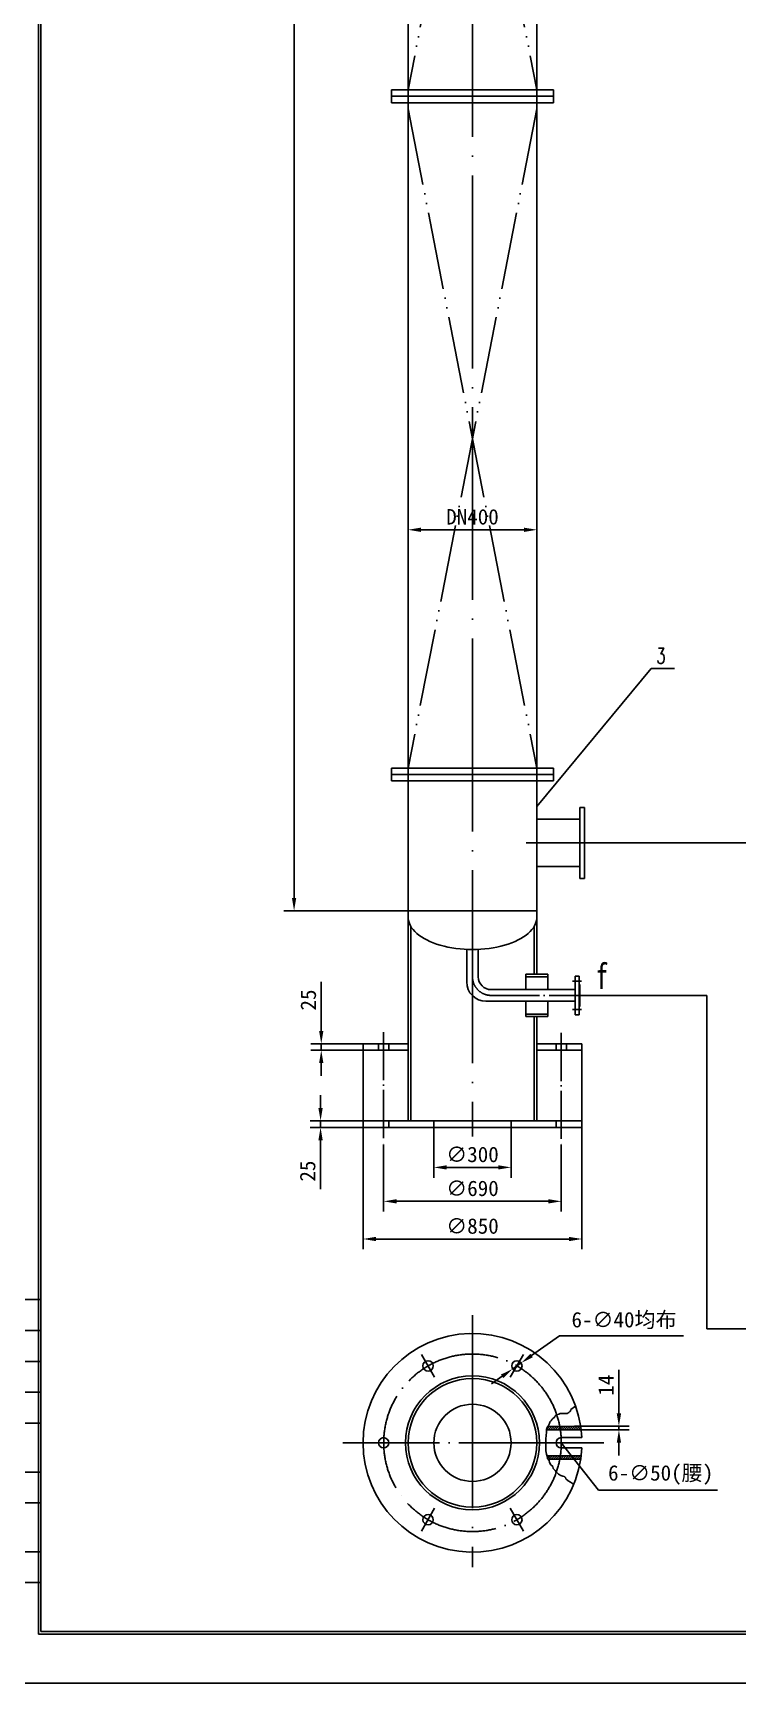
# Model space of a CAD drawing. Extents: x 12493 to 29640, y 0 to 16820.
# Drawn here: x 18230 to 20968, y 0 to 6413 of the extents above; entities that cross this region are included whole.
import ezdxf

# ---------------------------------------------------------------- set-up
doc = ezdxf.new("R2010")
doc.units = 0
doc.header["$LTSCALE"] = 600
for name, pattern in [('CENTER1', [0.75, 0.625, -0.0625, 0, -0.0625]), ('CENTER2', [0.375, 0.3125, -0.03125, 0, -0.03125]), ('CENTER3', [0.375, 0.3125, -0.03125, 0, -0.03125]), ('CENTERX2', [1.5, 1.25, -0.125, 0, -0.125]), ('DIVIDE1', [0.6875, 0.5, -0.0625, 0, -0.0625, 0, -0.0625])]:
    doc.linetypes.add(name, pattern=pattern)
doc.layers.get('0').update_dxf_attribs({"color": 2, "linetype": 'CONTINUOUS'})
doc.layers.get('DEFPOINTS').update_dxf_attribs({"linetype": 'CONTINUOUS'})
for name, color, linetype in [('_TITLE', 4, 'CONTINUOUS'), ('A', 2, 'CONTINUOUS'), ('B', 7, 'CONTINUOUS'), ('C', 1, 'CENTERX2'), ('C1', 1, 'CENTER1'), ('C2', 1, 'CENTER2'), ('C3', 1, 'CENTER3'), ('D1', 4, 'DIVIDE1')]:
    doc.layers.add(name, color=color, linetype=linetype)
doc.styles.add('HZ', font='ROMANS.SHX', dxfattribs={"width": 0.7, "bigfont": 'hztxt.shx'})
doc.styles.add('STYLE1', font='SimSun.ttf', dxfattribs={"width": 0.7, "height": 5})
doc.dimstyles.new('STANDARD_WS$0', dxfattribs={"dimtxt": 2.5, "dimasz": 2.5, "dimexe": 1.25, "dimexo": 0.625, "dimtad": 1, "dimdec": 4, "dimdsep": 46, "dimtxsty": 'Standard', "dimcen": 2.5, "dimadec": 0, "dimazin": 0, "dimtfac": 1, "dimtdec": 4, "dimtmove": 0, "dimatfit": 0, "dimfxl": 0, "dimtolj": 1, "dimtzin": 0, "dimarcsym": 0})
doc.dimstyles.new('STANDARD_WS$3', dxfattribs={"dimtxt": 2.5, "dimasz": 2.5, "dimexe": 1.25, "dimexo": 0.625, "dimtad": 1, "dimtoh": 1, "dimdec": 4, "dimdsep": 46, "dimtxsty": 'Standard', "dimcen": 2.5, "dimadec": 0, "dimazin": 0, "dimtfac": 1, "dimtdec": 4, "dimtmove": 0, "dimatfit": 0, "dimfxl": 0, "dimtolj": 1, "dimtzin": 0, "dimarcsym": 0})

# ---------------------------------------------------------------- blocks, each defined once
blk = doc.blocks.new('*D43')
at = {"color": 0, "linetype": 'ByBlock'}
for p, q in [((19686.6, 14557.2), (19203.7, 14557.2)), ((19243.7, 14507.2), (19243.7, 3051.1)), ((19686.6, 3001.1), (19203.7, 3001.1))]:
    blk.add_line(p, q, dxfattribs=at)
for points in [[(19235.3, 14507.2), (19252, 14507.2), (19243.7, 14557.2)], [(19235.3, 3051.1), (19252, 3051.1), (19243.7, 3001.1)]]:
    blk.add_solid(points, dxfattribs=at)
at = {"layer": 'DEFPOINTS', "color": 0, "linetype": 'ByBlock'}
for p in [(19686.6, 14557.2), (19243.7, 3001.1), (19686.6, 3001.1)]:
    blk.add_point(p, dxfattribs=at)
at = {"color": 0, "linetype": 'ByBlock', "insert": (19193.7, 8779.1), "char_height": 60, "attachment_point": 5, "rotation": 90}
blk.add_mtext('\\A1;7000', dxfattribs=at)
blk = doc.blocks.new('*D44')
at = {"color": 0, "linetype": 'ByBlock'}
for p, q in [((20186.6, 4482.3), (20186.6, 4522.3)), ((19686.6, 4482.3), (19686.6, 4442.3)), ((19736.6, 4482.3), (20136.6, 4482.3))]:
    blk.add_line(p, q, dxfattribs=at)
for points in [[(19736.6, 4490.6), (19736.6, 4473.9), (19686.6, 4482.3)], [(20136.6, 4490.6), (20136.6, 4473.9), (20186.6, 4482.3)]]:
    blk.add_solid(points, dxfattribs=at)
at = {"layer": 'DEFPOINTS', "color": 0, "linetype": 'ByBlock'}
for p in [(19686.6, 4482.3), (20186.6, 4482.3), (20186.6, 4482.3)]:
    blk.add_point(p, dxfattribs=at)
at = {"color": 0, "linetype": 'ByBlock', "insert": (19936.6, 4532.3), "char_height": 60, "attachment_point": 5}
blk.add_mtext('\\A1;DN400', dxfattribs=at)
blk = doc.blocks.new('*D31')
at = {"color": 0, "linetype": 'ByBlock'}
for p, q in [((2026.2, 2159.7), (2026.2, 1964)), ((2326.2, 2159.7), (2326.2, 1964)), ((2076.2, 2004), (2276.2, 2004))]:
    blk.add_line(p, q, dxfattribs=at)
for points in [[(2076.2, 2012.3), (2076.2, 1995.7), (2026.2, 2004)], [(2276.2, 2012.3), (2276.2, 1995.7), (2326.2, 2004)]]:
    blk.add_solid(points, dxfattribs=at)
at = {"layer": 'DEFPOINTS', "color": 0, "linetype": 'ByBlock'}
for p in [(2026.2, 2159.7), (2326.2, 2159.7), (2326.2, 2004)]:
    blk.add_point(p, dxfattribs=at)
at = {"color": 0, "linetype": 'ByBlock', "insert": (2176.2, 2054), "char_height": 60, "attachment_point": 5}
blk.add_mtext('\\A1;∅300', dxfattribs=at)
blk = doc.blocks.new('*D30')
at = {"color": 0, "linetype": 'ByBlock'}
for p, q in [((1831.2, 2092.4), (1831.2, 1832.2)), ((2521.2, 2092.4), (2521.2, 1832.2)), ((1881.2, 1872.2), (2471.2, 1872.2))]:
    blk.add_line(p, q, dxfattribs=at)
for points in [[(1881.2, 1880.5), (1881.2, 1863.8), (1831.2, 1872.2)], [(2471.2, 1880.5), (2471.2, 1863.8), (2521.2, 1872.2)]]:
    blk.add_solid(points, dxfattribs=at)
at = {"layer": 'DEFPOINTS', "color": 0, "linetype": 'ByBlock'}
for p in [(1831.2, 2092.4), (2521.2, 2092.4), (2521.2, 1872.2)]:
    blk.add_point(p, dxfattribs=at)
at = {"color": 0, "linetype": 'ByBlock', "insert": (2176.2, 1922.2), "char_height": 60, "attachment_point": 5}
blk.add_mtext('\\A1;∅690', dxfattribs=at)
blk = doc.blocks.new('*D29')
at = {"color": 0, "linetype": 'ByBlock'}
for p, q in [((1751.2, 2159.7), (1751.2, 1685.7)), ((2601.2, 2159.7), (2601.2, 1685.7)), ((1801.2, 1725.7), (2551.2, 1725.7))]:
    blk.add_line(p, q, dxfattribs=at)
for points in [[(1801.2, 1734), (1801.2, 1717.4), (1751.2, 1725.7)], [(2551.2, 1734), (2551.2, 1717.4), (2601.2, 1725.7)]]:
    blk.add_solid(points, dxfattribs=at)
at = {"layer": 'DEFPOINTS', "color": 0, "linetype": 'ByBlock'}
for p in [(1751.2, 2159.7), (2601.2, 2159.7), (2601.2, 1725.7)]:
    blk.add_point(p, dxfattribs=at)
at = {"color": 0, "linetype": 'ByBlock', "insert": (2176.2, 1775.7), "char_height": 60, "attachment_point": 5}
blk.add_mtext('\\A1;∅850', dxfattribs=at)
blk = doc.blocks.new('LABEL')
for p, q in [((-22, 64.5), (0, 64.5)), ((-22, 52.5), (0, 52.5)), ((-22, 40.5), (0, 40.5)), ((-22, 25), (0, 25)), ((-11, 15.5), (-11, 0)), ((-22, 9.5), (0, 9.5))]:
    blk.add_line(p, q)
at = {"color": 5}
for p, q in [((-22, 58.5), (0, 58.5)), ((-22, 46.5), (0, 46.5)), ((-22, 31), (0, 31)), ((-22, 15.5), (0, 15.5))]:
    blk.add_line(p, q, dxfattribs=at)
at = {"color": 1, "style": 'HZ', "width": 0.7}
for s, p in [('描    图', (-17.33, 65.85)), ('描    校', (-17.33, 54.06)), ('旧 底 图 总 号', (-20.67, 42.07)), ('底 图 总 号', (-18.45, 26.53)), ('日 期', (-19.89, 11.12)), ('签 字', (-8.57, 11.11))]:
    blk.add_text(s, height=3, dxfattribs=at).set_placement(p)
blk = doc.blocks.new('*D48')
at = {"color": 0, "linetype": 'ByBlock'}
for p, q in [((1588.8, 2534.7), (1588.8, 2724.7)), ((1751.2, 2484.7), (1548.8, 2484.7)), ((1751.2, 2459.7), (1548.8, 2459.7)), ((1588.8, 2459.7), (1588.8, 2484.7)), ((1588.8, 2409.7), (1588.8, 2359.7))]:
    blk.add_line(p, q, dxfattribs=at)
for points in [[(1580.4, 2534.7), (1597.1, 2534.7), (1588.8, 2484.7)], [(1580.4, 2409.7), (1597.1, 2409.7), (1588.8, 2459.7)]]:
    blk.add_solid(points, dxfattribs=at)
at = {"layer": 'DEFPOINTS', "color": 0, "linetype": 'ByBlock'}
for p in [(1588.8, 2484.7), (1751.2, 2484.7), (1751.2, 2459.7)]:
    blk.add_point(p, dxfattribs=at)
at = {"color": 0, "linetype": 'ByBlock', "insert": (1538.8, 2654.7), "char_height": 60, "attachment_point": 5, "rotation": 90}
blk.add_mtext('\\A1;25', dxfattribs=at)
blk = doc.blocks.new('*D47')
at = {"color": 0, "linetype": 'ByBlock'}
for p, q in [((1586.2, 2234.7), (1586.2, 2284.7)), ((1751.2, 2184.7), (1546.2, 2184.7)), ((1586.2, 2184.7), (1586.2, 2159.7)), ((1751.2, 2159.7), (1546.2, 2159.7)), ((1586.2, 2109.7), (1586.2, 1919.7))]:
    blk.add_line(p, q, dxfattribs=at)
for points in [[(1577.8, 2234.7), (1594.5, 2234.7), (1586.2, 2184.7)], [(1577.8, 2109.7), (1594.5, 2109.7), (1586.2, 2159.7)]]:
    blk.add_solid(points, dxfattribs=at)
at = {"layer": 'DEFPOINTS', "color": 0, "linetype": 'ByBlock'}
for p in [(1751.2, 2184.7), (1586.2, 2159.7), (1751.2, 2159.7)]:
    blk.add_point(p, dxfattribs=at)
at = {"color": 0, "linetype": 'ByBlock', "insert": (1536.2, 1989.7), "char_height": 60, "attachment_point": 5, "rotation": 90}
blk.add_mtext('\\A1;25', dxfattribs=at)
blk = doc.blocks.new('*D41')
at = {"color": 0, "linetype": 'ByBlock'}
for p, q in [((2745, 1047.6), (2745, 1217.6)), ((2572.6, 997.6), (2785, 997.6)), ((2572.6, 983.6), (2785, 983.6)), ((2745, 983.6), (2745, 997.6)), ((2745, 933.6), (2745, 883.6))]:
    blk.add_line(p, q, dxfattribs=at)
for points in [[(2736.7, 1047.6), (2753.4, 1047.6), (2745, 997.6)], [(2736.7, 933.6), (2753.4, 933.6), (2745, 983.6)]]:
    blk.add_solid(points, dxfattribs=at)
at = {"layer": 'DEFPOINTS', "color": 0, "linetype": 'ByBlock'}
for p in [(2572.6, 997.6), (2572.6, 983.6), (2745, 997.6)]:
    blk.add_point(p, dxfattribs=at)
at = {"color": 0, "linetype": 'ByBlock', "insert": (2695, 1157.6), "char_height": 60, "attachment_point": 5, "rotation": 90}
blk.add_mtext('\\A1;14', dxfattribs=at)
blk = doc.blocks.new('*D40')
at = {"color": 0, "linetype": 'ByBlock'}
for p, q in [((2406, 1272.6), (2514.7, 1349.3)), ((2514.7, 1349.3), (2995.4, 1349.3)), ((2332.4, 1220.8), (2365.1, 1243.9)), ((2291.5, 1192), (2250.6, 1163.2))]:
    blk.add_line(p, q, dxfattribs=at)
for points in [[(2286.7, 1198.8), (2296.3, 1185.2), (2332.4, 1220.8)], [(2401.2, 1279.5), (2410.7, 1265.8), (2365.1, 1243.9)]]:
    blk.add_solid(points, dxfattribs=at)
at = {"layer": 'DEFPOINTS', "color": 0, "linetype": 'ByBlock'}
for p in [(2332.4, 1220.8), (2365.1, 1243.9)]:
    blk.add_point(p, dxfattribs=at)
at = {"color": 0, "linetype": 'ByBlock', "insert": (2765.1, 1408.8), "char_height": 60, "attachment_point": 5}
blk.add_mtext('\\A1;6-∅40\\f宋体|b0|i0|c134|p2;均布', dxfattribs=at)

msp = doc.modelspace()

# ---------------------------------------------------------------- hatches: boundary and pattern name
at = {"layer": 'B'}
h = msp.add_hatch(dxfattribs=at)
h.set_pattern_fill('ANSI31', color=256, scale=2, style=0)
h.set_pattern_definition([(45, (17760.347, 49.1764), (-4.490128, 4.490128), [])])
h.paths.add_polyline_path([(20358.61694, 983.56029, 0.0083109699), (20356.72191, 997.56029), (20275.58016, 997.56029, -0.01028744), (20277.92595, 983.56029)])
h.paths.add_polyline_path([(20277.92595, 983.56029, 0.01028744), (20275.58016, 997.56029), (20228.9916, 997.56029), (20228.39477, 996.36769), (20227.47516, 995.44891), (20226.55555, 993.61139), (20225.63594, 991.77391), (20224.71632, 986.26135), (20224.26576, 983.56029)])
h.paths.add_polyline_path([(20226.04581, 883.56029), (20226.55555, 881.52326), (20228.39477, 872.3357), (20230.47822, 869.56029), (20275.58016, 869.56029, 0.01028744), (20277.92595, 883.56029)])
h.paths.add_polyline_path([(20332.11108, 869.56029), (20321.05486, 883.56029), (20277.92595, 883.56029, -0.01028744), (20275.58016, 869.56029)])
h.paths.add_polyline_path([(20356.72191, 869.56029, 0.0083109699), (20358.61694, 883.56029), (20321.05486, 883.56029), (20332.11108, 869.56029)])

# ---------------------------------------------------------------- linework, layer by layer
at = {"color": 0, "linetype": 'ByBlock'}
for p, q in [((20281.56836, 933.56029), (20426.6981, 749.78893)), ((20426.6981, 749.78893), (20888.36477, 749.78893))]:
    msp.add_line(p, q, dxfattribs=at)
at = {"layer": '_TITLE', "color": 4}
msp.add_lwpolyline([(17760.34711, 0), (29640.34711, 0), (29640.34711, 16820), (17760.34711, 16820)], close=True, dxfattribs=at)
at = {"layer": '_TITLE', "color": 5}
for points in [[(18250.34711, 190), (29450.34711, 190), (29450.34711, 16630), (18250.34711, 16630)], [(18260.34711, 200), (29440.34711, 200), (29440.34711, 16620), (18260.34711, 16620)]]:
    msp.add_lwpolyline(points, close=True, dxfattribs=at)
at = {"layer": 'A'}
for p, q in [((19686.56836, 8755.1271), (19686.56836, 6192.29996)), ((20186.56836, 8755.1271), (20186.56836, 6192.29996)), ((19686.56836, 7730.30777), (19686.56836, 5514.70307)), ((20186.56836, 7730.30777), (20186.56836, 5514.70307)), ((19686.56836, 6306.57582), (19686.56836, 5398.86607)), ((20186.56836, 6306.57582), (20186.56836, 5398.86607)), ((19621.56836, 6192.29996), (20251.56836, 6192.29996)), ((19621.56836, 6192.29996), (20251.56836, 6192.29996)), ((19621.56836, 6192.29996), (20251.56836, 6192.29996)), ((19621.56836, 6192.29996), (20251.56836, 6192.29996)), ((19621.56836, 6192.29996), (19621.56836, 6142.29996)), ((19621.56836, 6192.29996), (19621.56836, 6142.29996)), ((19621.56836, 6192.29996), (19621.56836, 6142.29996)), ((19621.56836, 6192.29996), (19621.56836, 6142.29996)), ((19621.56836, 6167.29996), (20251.56836, 6167.29996)), ((19621.56836, 6167.29996), (20251.56836, 6167.29996)), ((19621.56836, 6167.29996), (20251.56836, 6167.29996)), ((19621.56836, 6167.29996), (20251.56836, 6167.29996)), ((20251.56836, 6192.29996), (20251.56836, 6142.29996)), ((20251.56836, 6192.29996), (20251.56836, 6142.29996)), ((20251.56836, 6192.29996), (20251.56836, 6142.29996)), ((20251.56836, 6192.29996), (20251.56836, 6142.29996)), ((19621.56836, 6142.29996), (20251.56836, 6142.29996)), ((19621.56836, 6142.29996), (20251.56836, 6142.29996)), ((19621.56836, 6142.29996), (20251.56836, 6142.29996)), ((19621.56836, 6142.29996), (20251.56836, 6142.29996)), ((19686.56836, 6142.29996), (19686.56836, 5482.63928)), ((19686.56836, 6142.29996), (19686.56836, 3975.13412)), ((19686.56836, 6118.67704), (19686.56836, 3555.8499)), ((20186.56836, 6142.29996), (20186.56836, 5482.63928)), ((20186.56836, 6142.29996), (20186.56836, 3975.13412)), ((20186.56836, 6118.67704), (20186.56836, 3555.8499)), ((19686.56836, 5464.70307), (19686.56836, 2754.99413)), ((20186.56836, 5464.70307), (20186.56836, 2754.99413)), ((19686.56836, 5093.85772), (19686.56836, 3073.85064)), ((20186.56836, 5093.85772), (20186.56836, 3073.85064)), ((19621.56836, 3555.8499), (20251.56836, 3555.8499)), ((19621.56836, 3555.8499), (19621.56836, 3505.8499)), ((19621.56836, 3530.8499), (20251.56836, 3530.8499)), ((20251.56836, 3555.8499), (20251.56836, 3505.8499)), ((19621.56836, 3505.8499), (20251.56836, 3505.8499)), ((20371.11788, 3402.45987), (20353.61788, 3402.45987)), ((20353.61788, 3264.99175), (20353.61788, 3402.45987)), ((20371.11788, 3264.99175), (20371.11788, 3402.45987)), ((20353.61788, 3356.95987), (20186.55003, 3356.95987)), ((20353.61788, 3264.99175), (20353.61788, 3127.52364)), ((20371.11788, 3264.99175), (20371.11788, 3127.52364)), ((20353.61788, 3173.02364), (20186.55003, 3173.02364)), ((20371.11788, 3127.52364), (20353.61788, 3127.52364)), ((19686.56836, 3001.05458), (20186.56836, 3001.05458)), ((19696.56836, 2941.05458), (19696.56836, 2754.99413)), ((20176.56836, 2941.05458), (20176.56836, 2754.99413)), ((19914.06836, 2847.9514), (19914.06836, 2724.99413)), ((19959.06836, 2847.9514), (19959.06836, 2744.99413)), ((19686.56836, 2772.69989), (19686.56836, 2184.6708)), ((19696.56836, 2772.69989), (19696.56836, 2184.6708)), ((20009.06836, 2694.99413), (20335.57487, 2694.99413)), ((20143.7408, 2754.99413), (20229.39593, 2754.99413)), ((20143.7408, 2754.99413), (20143.7408, 2694.99413)), ((20143.7408, 2744.99413), (20229.39593, 2744.99413)), ((20229.39593, 2754.99413), (20229.39593, 2694.99413)), ((20350.57487, 2747.49413), (20335.57487, 2747.49413)), ((20335.57487, 2747.49413), (20335.57487, 2597.49413)), ((20350.57487, 2597.49413), (20350.57487, 2747.49413)), ((20353.57487, 2714.99413), (20350.57487, 2714.99413)), ((20353.57487, 2629.99413), (20353.57487, 2714.99413)), ((19989.06836, 2649.99413), (20335.57487, 2649.99413)), ((20143.7408, 2649.99413), (20143.7408, 2589.99413)), ((20229.39593, 2649.99413), (20229.39593, 2589.99413)), ((20350.57487, 2629.99413), (20353.57487, 2629.99413)), ((20143.7408, 2599.99413), (20229.39593, 2599.99413)), ((20143.7408, 2589.99413), (20229.39593, 2589.99413)), ((20176.56836, 2589.99413), (20176.56836, 2184.6708)), ((20186.56836, 2589.99413), (20186.56836, 2184.6708)), ((20335.57487, 2597.49413), (20350.57487, 2597.49413)), ((19511.56836, 2484.6708), (19686.56836, 2484.6708)), ((19511.56836, 2159.6708), (19511.56836, 2484.6708)), ((19511.56836, 2459.6708), (19686.56836, 2459.6708)), ((19571.56836, 2484.6708), (19571.56836, 2459.6708)), ((19611.56836, 2484.6708), (19611.56836, 2459.6708)), ((20186.56836, 2484.6708), (20361.56836, 2484.6708)), ((20186.56836, 2459.6708), (20361.56836, 2459.6708)), ((20261.56836, 2484.6708), (20261.56836, 2459.6708)), ((20301.56836, 2484.6708), (20301.56836, 2459.6708)), ((20361.56836, 2159.6708), (20361.56836, 2484.6708)), ((19511.56836, 2184.6708), (20361.56836, 2184.6708)), ((19611.56836, 2184.6708), (19611.56836, 2159.6708)), ((19786.56836, 2184.6708), (19786.56836, 2159.6708)), ((20086.56836, 2184.6708), (20086.56836, 2159.6708)), ((20261.56836, 2184.6708), (20261.56836, 2159.6708)), ((19511.56836, 2159.6708), (20361.56836, 2159.6708)), ((20224.26576, 983.56029), (20358.61694, 983.56029)), ((20228.9916, 997.56029), (20356.72191, 997.56029)), ((20281.56836, 953.56029), (20361.09751, 953.56029)), ((20281.56836, 913.56029), (20361.09751, 913.56029)), ((20226.04581, 883.56029), (20358.61694, 883.56029)), ((20230.47822, 869.56029), (20356.72191, 869.56029))]:
    msp.add_line(p, q, dxfattribs=at)
for centre, radius in [((19764.06836, 1232.33905), 20), ((20109.06836, 1232.33905), 20), ((19936.56836, 933.56029), 260), ((19936.56836, 933.56029), 250), ((19936.56836, 933.56029), 150), ((19591.56836, 933.56029), 20), ((19764.06836, 634.78153), 20), ((20109.06836, 634.78153), 20)]:
    msp.add_circle(centre, radius, dxfattribs=at)
for centre, radius, start, end in [((19989.06836, 2724.99413), 75, 180, 270), ((20009.06836, 2744.99413), 50, 180, 270), ((19936.56836, 933.56029), 425, 2.697268134, 357.302731866), ((20281.56836, 933.56029), 20, 90, 270)]:
    msp.add_arc(centre, radius, start, end, dxfattribs=at)
at = {"layer": 'A', "extrusion": (0, 0, -1)}
msp.add_ellipse((19936.56836, 2976.05458), major_axis=(-250, 0), ratio=0.5, start_param=3.1415926536, end_param=6.2831853072, dxfattribs=at)
at = {"layer": 'B'}
for p, q in [((20186.55003, 3406.75455), (20630.588, 3942.61528)), ((20630.588, 3942.61528), (20721.5876, 3942.61528)), ((20371.11788, 3264.99175), (23169.21845, 3264.99175)), ((20350.57487, 2672.49413), (20846.80578, 2672.49413)), ((20846.80578, 2672.49413), (20846.80578, 1376.58362)), ((21497.5222, 1376.58362), (20846.80578, 1376.58362)), ((20247.70623, 1026.68658), (20246.78668, 1024.8491)), ((20248.62584, 1027.60536), (20247.70623, 1026.68658)), ((20250.46506, 1029.44288), (20248.62584, 1027.60536)), ((20252.30422, 1030.36162), (20250.46506, 1029.44288)), ((20253.22383, 1031.28036), (20252.30422, 1030.36162)), ((20255.06305, 1033.11788), (20253.22383, 1031.28036)), ((20255.9826, 1034.03666), (20255.06305, 1033.11788)), ((20256.90221, 1035.87414), (20255.9826, 1034.03666)), ((20257.82183, 1037.71166), (20256.90221, 1035.87414)), ((20258.74144, 1038.63044), (20257.82183, 1037.71166)), ((20259.66099, 1040.46792), (20258.74144, 1038.63044)), ((20265.17859, 1042.30544), (20259.66099, 1040.46792)), ((20267.01775, 1044.14296), (20265.17859, 1042.30544)), ((20272.53535, 1045.0617), (20267.01775, 1044.14296)), ((20274.37458, 1045.98047), (20272.53535, 1045.0617)), ((20276.21374, 1046.89921), (20274.37458, 1045.98047)), ((20301.96241, 1046.89921), (20276.21374, 1046.89921)), ((20303.80163, 1047.81795), (20301.96241, 1046.89921)), ((20305.64079, 1047.81795), (20303.80163, 1047.81795)), ((20307.48001, 1048.73673), (20305.64079, 1047.81795)), ((20308.39963, 1050.57425), (20307.48001, 1048.73673)), ((20310.23878, 1051.49299), (20308.39963, 1050.57425)), ((20312.07801, 1052.41173), (20310.23878, 1051.49299)), ((20312.99756, 1053.33051), (20312.07801, 1052.41173)), ((20314.83678, 1055.16803), (20312.99756, 1053.33051)), ((20316.67594, 1057.00551), (20314.83678, 1055.16803)), ((20318.51516, 1062.51807), (20316.67594, 1057.00551)), ((20333.22869, 1073.54311), (20318.51516, 1062.51807)), ((20337.04764, 1075.83239), (20333.22869, 1073.54311)), ((20223.79678, 971.56127), (20222.87717, 966.04875)), ((20222.87717, 966.04875), (20222.87717, 958.69872)), ((20224.71632, 986.26135), (20223.79678, 980.74883)), ((20223.79678, 980.74883), (20223.79678, 971.56127)), ((20225.63594, 991.77391), (20224.71632, 986.26135)), ((20226.55555, 993.61139), (20225.63594, 991.77391)), ((20227.47516, 995.44891), (20226.55555, 993.61139)), ((20228.39477, 996.36769), (20227.47516, 995.44891)), ((20229.31432, 998.20517), (20228.39477, 996.36769)), ((20230.23393, 999.12395), (20229.31432, 998.20517)), ((20232.07315, 1000.96147), (20230.23393, 999.12395)), ((20232.9927, 1002.79895), (20232.07315, 1000.96147)), ((20233.91231, 1004.63647), (20232.9927, 1002.79895)), ((20235.75153, 1008.3115), (20233.91231, 1006.47398)), ((20233.91231, 1006.47398), (20233.91231, 1004.63647)), ((20236.67108, 1011.9865), (20235.75153, 1010.14898)), ((20235.75153, 1010.14898), (20235.75153, 1008.3115)), ((20237.59069, 1013.82402), (20236.67108, 1011.9865)), ((20238.5103, 1016.58028), (20237.59069, 1014.74276)), ((20237.59069, 1014.74276), (20237.59069, 1013.82402)), ((20240.34946, 1018.4178), (20238.5103, 1016.58028)), ((20242.18869, 1019.33654), (20240.34946, 1018.4178)), ((20243.1083, 1021.17406), (20242.18869, 1019.33654)), ((20244.02785, 1023.01158), (20243.1083, 1021.17406)), ((20244.94746, 1023.93032), (20244.02785, 1023.01158)), ((20246.78668, 1024.8491), (20244.94746, 1023.93032)), ((20222.87717, 958.69872), (20221.95755, 953.18616)), ((20221.95755, 953.18616), (20221.95755, 901.73585)), ((20221.95755, 901.73585), (20222.87717, 896.22333)), ((20222.87717, 896.22333), (20224.71632, 888.87329)), ((20224.71632, 888.87329), (20226.55555, 881.52326)), ((20226.55555, 881.52326), (20228.39477, 872.3357)), ((20228.39477, 872.3357), (20233.91231, 864.98566)), ((20233.91231, 864.98566), (20235.75153, 857.63562)), ((20235.75153, 857.63562), (20241.26908, 848.44806)), ((20241.26908, 848.44806), (20248.62584, 841.09803)), ((20248.62584, 841.09803), (20250.46506, 833.74799)), ((20250.46506, 833.74799), (20257.82183, 826.39791)), ((20257.82183, 826.39791), (20263.33937, 819.04787)), ((20263.33937, 819.04787), (20270.69613, 811.69783)), ((20270.69613, 811.69783), (20279.89212, 806.18531)), ((20279.89212, 806.18531), (20287.24888, 804.3478)), ((20287.24888, 804.3478), (20292.76649, 802.51028)), ((20292.76649, 802.51028), (20293.68603, 801.59154)), ((20293.68603, 801.59154), (20295.52526, 800.6728)), ((20295.52526, 800.6728), (20297.36448, 798.83528)), ((20297.36448, 798.83528), (20299.20364, 793.32272)), ((20299.20364, 793.32272), (20308.39963, 785.97268)), ((20308.39963, 785.97268), (20317.59555, 780.46016)), ((20317.59555, 780.46016), (20324.95231, 774.94764)), ((20324.95231, 774.94764), (20326.79154, 774.02886)), ((20326.79154, 774.02886), (20327.71115, 774.02886)), ((20327.71115, 774.02886), (20328.63069, 773.11012)), ((20328.63069, 773.11012), (20330.46992, 772.19134))]:
    msp.add_line(p, q, dxfattribs=at)
at = {"layer": 'C'}
for p, q in [((19936.56836, 14860.45955), (19936.56836, 2123.66192)), ((20144.9307, 3264.99175), (20453.53013, 3264.99175)), ((19936.56836, 1429.29465), (19936.56836, 449.60024))]:
    msp.add_line(p, q, dxfattribs=at)
at = {"layer": 'C1'}
for p, q in [((19789.63483, 1188.05663), (19738.45127, 1276.70917)), ((20083.50189, 1188.05663), (20134.68546, 1276.70917)), ((19433.0835, 933.56029), (20446.36088, 933.56029)), ((19642.70131, 933.56029), (19540.33417, 933.56029)), ((20230.43542, 933.56029), (20332.80256, 933.56029)), ((19789.63483, 679.06395), (19738.45127, 590.41141)), ((20083.50189, 679.06395), (20134.68546, 590.41141))]:
    msp.add_line(p, q, dxfattribs=at)
msp.add_circle((19936.56836, 933.56029), 345, dxfattribs=at)
msp.add_arc((20009.06836, 2744.99413), 72.5, 180, 270, dxfattribs=at)
at = {"layer": 'C2'}
for p, q in [((19591.56836, 2530.12614), (19591.56836, 2092.4426)), ((20281.56836, 2527.25434), (20281.56836, 2092.4426))]:
    msp.add_line(p, q, dxfattribs=at)
at = {"layer": 'C3'}
for p, q in [((20325.32715, 2727.49413), (20360.01728, 2727.49413)), ((20009.06836, 2672.49413), (20371.95031, 2672.49413)), ((20325.32715, 2617.49413), (20360.01728, 2617.49413))]:
    msp.add_line(p, q, dxfattribs=at)
at = {"layer": 'D1'}
for p, q in [((20186.56836, 8755.1271), (19686.56836, 6192.29996)), ((19686.56836, 8755.1271), (20186.56836, 6192.29996)), ((19686.56836, 6118.67704), (20186.56836, 3555.8499)), ((20186.56836, 6118.67704), (19686.56836, 3555.8499))]:
    msp.add_line(p, q, dxfattribs=at)
at = {"layer": 'DEFPOINTS', "color": 0, "linetype": 'ByBlock'}
msp.add_point((20293.96373, 917.86459), dxfattribs=at)

# ---------------------------------------------------------------- block references
at = {"layer": '_TITLE', "xscale": 20, "yscale": 20, "zscale": 20}
msp.add_blockref('LABEL', (18260.34711, 200), dxfattribs=at)

# ---------------------------------------------------------------- texts
at = {"color": 0, "linetype": 'ByBlock', "insert": (20667.53144, 808.62227), "char_height": 60, "attachment_point": 5}
msp.add_mtext('\\A1;6-∅50\\f宋体|b0|i0|c134|p2;(腰)', dxfattribs=at)
at = {"layer": 'B', "width": 0.7}
for s, height, style, p in [('3', 60, 'HZ', (20650.588, 3962.61528)), ('f', 100, 'STYLE1', (20414.97029, 2696.85619))]:
    msp.add_text(s, height=height, dxfattribs=dict(at, style=style)).set_placement(p)

# ---------------------------------------------------------------- dimensions: what is measured, and where the dimension line sits
at = {"layer": 'B'}
dim = msp.add_linear_dim(base=(19243.67133, 3001.05458), p1=(19686.56836, 14557.20913), p2=(19686.56836, 3001.05458), angle=90, text='7000', dimstyle='STANDARD_WS$0', override={"dimtxt": 60, "dimasz": 50, "dimexe": 40, "dimexo": 0, "dimgap": 20, "dimcen": 50}, dxfattribs=at)
dim.commit()
dim.dimension.update_dxf_attribs({"geometry": '*D43', "text_midpoint": (19193.67133, 8779.13185)})
dim = msp.add_linear_dim(base=(20186.56836, 4482.27457), p1=(19686.56836, 4482.27457), p2=(20186.56836, 4482.27457), text='DN400', dimstyle='STANDARD_WS$0', override={"dimtxt": 60, "dimasz": 50, "dimexe": 40, "dimexo": 0, "dimgap": 20, "dimcen": 50}, dxfattribs=at)
dim.commit()
dim.dimension.update_dxf_attribs({"geometry": '*D44', "text_midpoint": (19936.56836, 4532.27457)})
for base, p1, p2, picture, middle in [((19349.11524, 2484.6708), (19511.56836, 2459.6708), (19511.56836, 2484.6708), '*D48', (19299.11524, 2654.6708)), ((19346.51759, 2159.6708), (19511.56836, 2184.6708), (19511.56836, 2159.6708), '*D47', (19296.51759, 1989.6708)), ((20505.38262, 997.56029), (20332.95274, 983.56029), (20332.95274, 997.56029), '*D41', (20455.38262, 1157.56029))]:
    dim = msp.add_linear_dim(base=base, p1=p1, p2=p2, angle=90, dimstyle='STANDARD_WS$0', override={"dimtxt": 60, "dimasz": 50, "dimexe": 40, "dimexo": 0, "dimgap": 20, "dimcen": 50}, dxfattribs=at)
    dim.commit()
    dim.dimension.update_dxf_attribs({"geometry": picture, "text_midpoint": middle, "insert": (17760.34711, 0)})
for base, p1, p2, picture, middle in [((20361.56836, 1725.70823), (19511.56836, 2159.6708), (20361.56836, 2159.6708), '*D29', (19936.56836, 1775.70823)), ((20086.56836, 2003.98337), (19786.56836, 2159.6708), (20086.56836, 2159.6708), '*D31', (19936.56836, 2053.98337)), ((20281.56836, 1872.16882), (19591.56836, 2092.4426), (20281.56836, 2092.4426), '*D30', (19936.56836, 1922.16882))]:
    dim = msp.add_linear_dim(base=base, p1=p1, p2=p2, text='%%c<>', dimstyle='STANDARD_WS$0', override={"dimtxt": 60, "dimasz": 50, "dimexe": 40, "dimexo": 0, "dimgap": 20, "dimcen": 50}, dxfattribs=at)
    dim.commit()
    dim.dimension.update_dxf_attribs({"geometry": picture, "text_midpoint": middle, "insert": (17760.34711, 0)})
dim = msp.add_diameter_dim_2p(p1=(20092.71717, 1220.82218), p2=(20125.41956, 1243.85593), text='6-<>\\f宋体|b0|i0|c134|p2;均布', dimstyle='STANDARD_WS$3', override={"dimtxt": 60, "dimasz": 50, "dimexe": 40, "dimexo": 0, "dimgap": 20, "dimcen": 50}, dxfattribs=at)
dim.commit()
dim.dimension.update_dxf_attribs({"geometry": '*D40', "text_midpoint": (20525.42763, 1349.27849), "dimtype": 163, "insert": (17760.34711, 0)})

doc.saveas('drawing.dxf')
